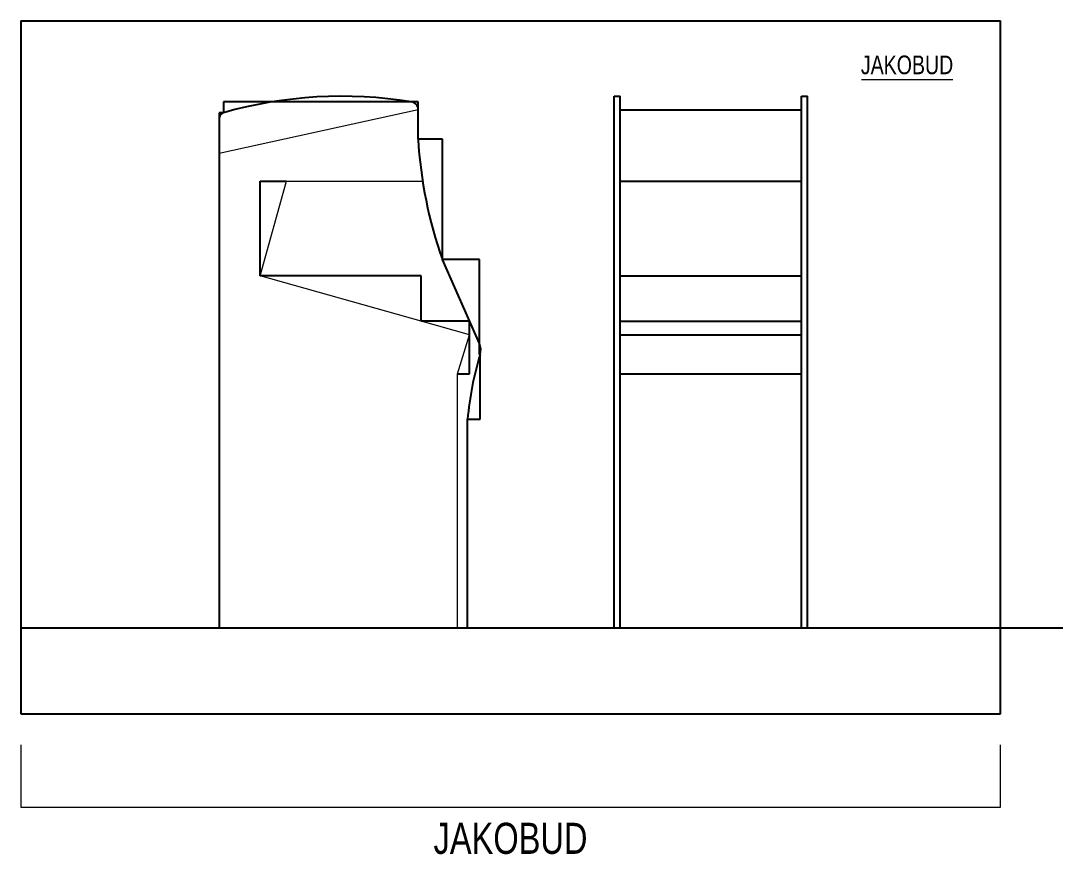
# Model space of a CAD drawing. Header units: millimetres. Extents: x -638 to 26377, y -728 to 1951.
# Drawn here: x -638 to 2689, y -728 to 1951 of the extents above; entities that cross this region are included whole.
import ezdxf
from ezdxf.enums import TextEntityAlignment as Align

# ---------------------------------------------------------------- set-up
doc = ezdxf.new("R2010")
doc.units = ezdxf.units.MM
doc.layers.add('_Aide', color=5, linetype='Continuous', plot=False)
doc.layers.add('Plan', color=7, linetype='Continuous', lineweight=25)
doc.layers.add('Texte', color=30, linetype='Continuous', lineweight=18)
doc.styles.get("Standard").update_dxf_attribs({"font": 'arial.ttf', "width": 0.75})

msp = doc.modelspace()

# ---------------------------------------------------------------- linework, layer by layer
at = {"layer": '_Aide'}
for p, q in [((-638, 1950.8), (-638, -276.8)), ((-638, 1950.8), (2512, 1950.8)), ((2512, -276.8), (2512, 1950.8)), ((618, 1690), (14, 1690)), ((14, 1690), (14, 1655)), ((640, 1690), (618, 1690)), ((640, 1664), (640, 1690)), ((14, 1655), (0, 1655)), ((0, 1655), (0, 1636)), ((718, 1570), (640, 1570)), ((718, 1183), (718, 1570)), ((132, 1131), (132, 1435)), ((132, 1435), (217, 1435)), ((837, 1183), (718, 1183)), ((837, 913), (837, 1183)), ((650, 1131), (132, 1131)), ((650, 985), (650, 1131)), ((805, 985), (650, 985)), ((805, 941), (805, 985)), ((805, 816), (805, 941)), ((837, 878), (837, 913)), ((839, 878), (837, 878)), ((839, 670), (839, 878)), ((767, 816), (805, 816)), ((799, 670), (839, 670)), ((-638, 0), (8702, 0)), ((-638, -276.8), (2512, -276.8))]:
    msp.add_line(p, q, dxfattribs=at)
at = {"layer": 'Plan'}
for p, q in [((1270, 0), (1270, 1707.9)), ((1270, 1707.9), (1289, 1707.9)), ((1289, 0), (1289, 1707.9)), ((1873, 0), (1873, 1707.9)), ((1873, 1707.9), (1892, 1707.9)), ((1892, 0), (1892, 1707.9)), ((640, 1570), (640, 1664)), ((1289, 1664), (1873, 1664)), ((0, 1636), (0, 0)), ((1289, 1435), (1873, 1435)), ((837, 913), (718, 1183)), ((1289, 1131), (1873, 1131)), ((1289, 985), (1873, 985)), ((1289, 941), (1873, 941)), ((1289, 816), (1873, 816)), ((799, 0), (799, 670)), ((0, 0), (799, 0)), ((1270, 0), (1289, 0)), ((1289, 0), (1873, 0)), ((1873, 0), (1892, 0))]:
    msp.add_line(p, q, dxfattribs=at)
at = {"layer": 'Plan', "color": 30, "lineweight": 18}
for p, q in [((640, 1664), (0, 1524)), ((132, 1131), (217, 1435)), ((217, 1435), (654.3, 1435)), ((650, 985), (132, 1131)), ((805, 941), (650, 985)), ((767, 816), (805, 941)), ((767, 0), (767, 816))]:
    msp.add_line(p, q, dxfattribs=at)
at = {"layer": 'Plan'}
for centre, radius, start, end in [((394.9, 310.9), 1397, 80.8105, 105.8223), ((615, 1665.2), 25, 357.3008, 83.1719), ((20, 1635.9), 20, 107.4571, 179.7742), ((2034.7, 1649.7), 1397, 183.2724, 199.5182), ((790.2, 892.8), 51, 343.1682, 23.3728), ((1811.3, 583.2), 1016, 163.1312, 175.0977)]:
    msp.add_arc(centre, radius, start, end, dxfattribs=at)
at = {"layer": 'Texte'}
for p, q in [((2359, 1760.8), (2065, 1760.8)), ((-638, -376.8), (-638, -576.8)), ((2512, -576.8), (2512, -376.8)), ((-638, -576.8), (2512, -576.8))]:
    msp.add_line(p, q, dxfattribs=at)

# ---------------------------------------------------------------- texts
at = {"layer": 'Texte', "width": 0.75}
msp.add_text('JAKOBUD', height=60, dxfattribs=at).set_placement((2212, 1760.8), align=Align.BOTTOM_CENTER)
msp.add_text('JAKOBUD', height=100, dxfattribs=at).set_placement((937, -626.8), align=Align.TOP_CENTER)

doc.saveas('drawing.dxf')
